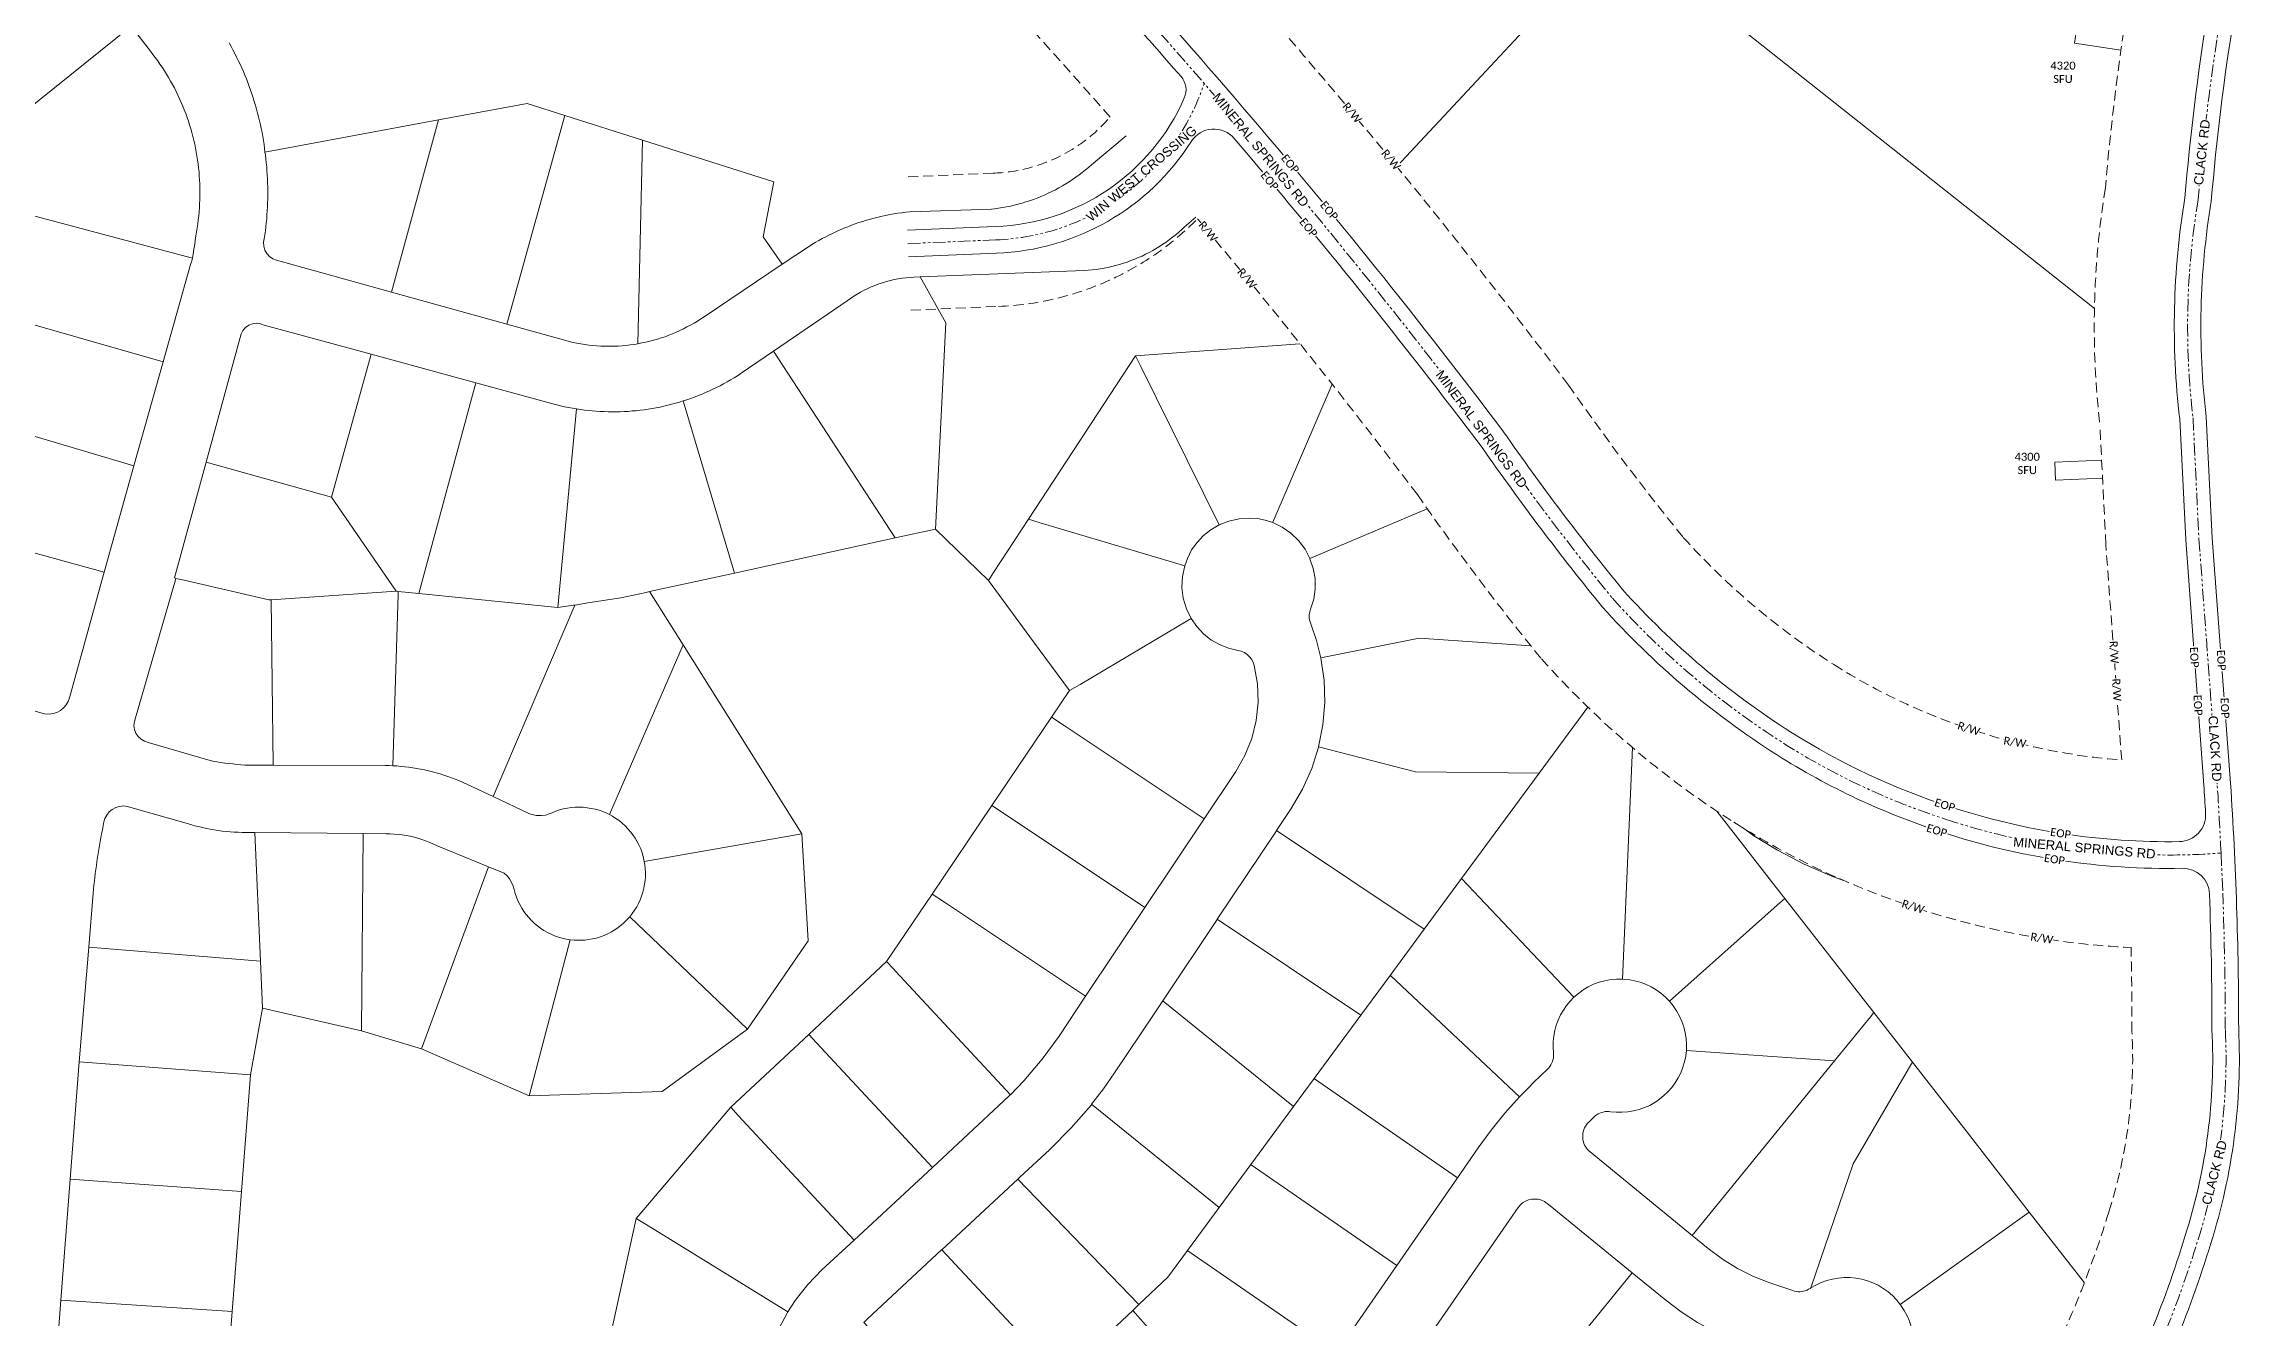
# Model space of a CAD drawing. Header units: inches. Extents: x 2378083 to 2398295, y 1463180 to 1483392.
# Drawn here: x 2387705 to 2389352, y 1470327 to 1471282 of the extents above; entities that cross this region are included whole.
import ezdxf

# ---------------------------------------------------------------- set-up
doc = ezdxf.new("R2010")
doc.units = ezdxf.units.IN
doc.header["$MEASUREMENT"] = 0
doc.linetypes.add('DASHED', pattern=[0.75, 0.5, -0.25])
doc.linetypes.add('PHANTOM2', pattern=[1.25, 0.625, -0.125, 0.125, -0.125, 0.125, -0.125])
for name, color, linetype in [('ADDRESS', 6, 'Continuous'), ('CENTER LINE', 6, 'PHANTOM2'), ('EOP', 6, 'Continuous'), ('LINE LABELS', 7, 'Continuous'), ('sc_greenville', 7, 'Continuous'), ('STREET NAMES', 250, 'Continuous')]:
    doc.layers.add(name, color=color, linetype=linetype)
doc.layers.add('DRIVEWAYS', color=250, linetype='Continuous', lineweight=20)
doc.layers.add('ROW', color=3, linetype='DASHED', lineweight=35)
doc.styles.add('Legend', font='calibri.ttf')
doc.styles.add('PROPOSED', font='calibri.ttf')
doc.styles.get("Standard").update_dxf_attribs({"font": 'arial.ttf'})

msp = doc.modelspace()

# ---------------------------------------------------------------- linework, layer by layer
at = {"layer": 'DRIVEWAYS', "color": 1}
for points in [[(2389261.9, 1471277.3), (2389227.1, 1471282.5), (2389229.1, 1471295.9), (2389263.9, 1471290.7)], [(2389248.1, 1470956.4), (2389212.9, 1470954.8), (2389212.3, 1470968.4), (2389247.5, 1470969.9)]]:
    msp.add_lwpolyline(points, dxfattribs=at)
at = {"layer": 'EOP', "color": 6, "lineweight": 0}
for points in [[(2385897.1, 1474707, -0.067058), (2386225, 1474648.4, -0.145006), (2386415.1, 1474526.6, -0.064003), (2386507.1, 1474359.3), (2386593.7, 1474139), (2386715.3, 1473803.8), (2386797.8, 1473585.5), (2386835.4, 1473491.7, 0.038953), (2386907.7, 1473358.1, 0.031471), (2386991, 1473242.1), (2387185.9, 1472994), (2387496.3, 1472585.9, -0.013349), (2387849, 1472105.1, 0.009221), (2388188, 1471656.3, 0.012553), (2388378.8, 1471451.6, -0.013085), (2388557.3, 1471257.5, -0.289836), (2388559.7, 1471241.6, -0.288618), (2388418, 1471145.1), (2388352.1, 1471142.3)], [(2388393.1, 1471465.6, -0.030886), (2388799.1, 1470991.1, 0.019223), (2388888.3, 1470872.9, 0.068341), (2389014.5, 1470766, 0.06316), (2389134.1, 1470710, 0.083594), (2389305.8, 1470683.9, 0.426674), (2389325.4, 1470705.1, 0.00189), (2389324.1, 1470726.2), (2389310.5, 1470910.3), (2389306, 1471000.8, -0.070715), (2389309.9, 1471166.6, -0.019905), (2389326.9, 1471305.1)], [(2388528.1, 1469407.9, 0.042735), (2388404.2, 1469422.6, 0.016772), (2388267.9, 1469420.5), (2388197.4, 1469418.3, -0.655444), (2388181.7, 1469451.4, -0.09341), (2388285.3, 1469532.8), (2388362.4, 1469570.2, -0.024764), (2388498.6, 1469627.4, -0.027804), (2388667.9, 1469684.2), (2388814.3, 1469728.1), (2388855.9, 1469742.8, 0.070282), (2388972.2, 1469806.7, 0.021053), (2389026.9, 1469855.8, 0.029395), (2389096.7, 1469935.8, 0.02708), (2389154.9, 1470019.6, 0.026157), (2389265.5, 1470228.7, 0.047508), (2389329.3, 1470382.5, 0.088808), (2389350.2, 1470543.4, 0.01635), (2389344.1, 1470727.6), (2389330.4, 1470911.5), (2389325.9, 1471002.5, -0.071377), (2389329.7, 1471164.1, -0.020068), (2389346.7, 1471302.2)], [(2388353, 1471122.3), (2388418.8, 1471125.1, 0.247173), (2388565, 1471209, -0.505153), (2388597.1, 1471211.2, -0.014745), (2388783, 1470979.3, 0.019234), (2388873.1, 1470859.9, 0.068538), (2389003.8, 1470749.1, 0.063144), (2389127.9, 1470690.9, 0.084415), (2389307.9, 1470663.9, -0.40913), (2389328.3, 1470644.7, -0.009094), (2389330.2, 1470542.9, -0.089122), (2389310.2, 1470388.5, -0.047689), (2389247.6, 1470237.6, -0.026202), (2389137.8, 1470030, -0.027049), (2389080.9, 1469948.1, -0.02934), (2389012.8, 1469870, -0.020853), (2388959.8, 1469822.4, -0.069912), (2388849, 1469761.6), (2388808.1, 1469747.1), (2388662.3, 1469703.4, 0.02772), (2388491.5, 1469646.1, 0.024718), (2388353.8, 1469588.2), (2388276.3, 1469550.7, 0.114741), (2388147, 1469440.1, -0.233285)]]:
    msp.add_lwpolyline(points, format="xyb", dxfattribs=at)
at = {"layer": 'ROW', "color": 3, "linetype": 'DASHED', "lineweight": 0, "ltscale": 15}
for points in [[(2384702.9, 1475030.2), (2384818.7, 1474914, 0.092436), (2385087.5, 1474744.3, 0.030019), (2385291.5, 1474672.6, 0.09677), (2385604.1, 1474635.7), (2385742.2, 1474643.3), (2385896.5, 1474646.9, -0.066831), (2386207.5, 1474591, -0.143807), (2386368.1, 1474489.2, -0.063081), (2386451.3, 1474337.3), (2386537.6, 1474117.8), (2386659, 1473783), (2386741.7, 1473564.3), (2386780.1, 1473468.4, 0.039119), (2386857.1, 1473325.9, 0.031256), (2386944.2, 1473204.6), (2387138.4, 1472957.3), (2387448.7, 1472549.3, -0.01337), (2387800.1, 1472070.4, 0.009261), (2388141.9, 1471617.8, 0.012625), (2388335.8, 1471409.8, -0.012462), (2388504, 1471227.2, -0.209885), (2388416.4, 1471185.1), (2388350.4, 1471182.2)], [(2388436.1, 1471507.5, -0.030952), (2388847.8, 1471026.2, 0.019182), (2388933.8, 1470912, 0.067679), (2389046.7, 1470816.6, 0.063219), (2389152.7, 1470767, 0.060718), (2389262.5, 1470745.1), (2389250.6, 1470906.6), (2389246.2, 1470995.8, -0.068927), (2389250.3, 1471174, -0.019441), (2389267.5, 1471313.8)], [(2388540.2, 1469466.6, 0.042875), (2388405.7, 1469482.6, 0.010387), (2388318.8, 1469482.4), (2388388.5, 1469516.1, -0.024907), (2388520, 1469571.3, -0.028065), (2388684.4, 1469626.5), (2388833, 1469671), (2388876.5, 1469686.5, 0.071248), (2389009.2, 1469759.5, 0.021593), (2389069.3, 1469813.3, 0.029545), (2389144.2, 1469899, 0.027167), (2389206.2, 1469988.5, 0.026028), (2389319.3, 1470202, 0.047007), (2389386.6, 1470364.7, 0.087986), (2389410.2, 1470544.8, 0.016251), (2389403.9, 1470731.8), (2389390.3, 1470915.2), (2389385.8, 1471007.6, -0.073607), (2389389.3, 1471156.7, -0.02059), (2389406, 1471293.4)], [(2388354.7, 1471082.3), (2388420.4, 1471085.2, 0.19128), (2388569.6, 1471150.9, -0.013275), (2388734.4, 1470944.1, 0.01926), (2388827.5, 1470820.9, 0.069071), (2388971.7, 1470698.4, 0.0631), (2389109.3, 1470633.9, 0.067825), (2389269.5, 1470604.5, -0.005761), (2389270.2, 1470541.4, -0.090219), (2389252.9, 1470406.3, -0.04828), (2389193.9, 1470264.4, -0.026344)]]:
    msp.add_lwpolyline(points, format="xyb", dxfattribs=at)
at = {"layer": 'ROW', "color": 6, "lineweight": 50}
msp.add_circle((2388188.9, 1473286.1), 10106.2, dxfattribs=at)
at = {"layer": 'sc_greenville', "lineweight": 0}
for points in [[(2389242.1, 1471083.6), (2388914.5, 1471343.4), (2388892.7, 1471360.6), (2388884.2, 1471367.4), (2388491.8, 1471678.5), (2388467.3, 1471697.5), (2388464.7, 1471712.1), (2388462.5, 1471727.4), (2388467.7, 1471733.4), (2388484.2, 1471745.9), (2388503.5, 1471762.5), (2388519, 1471776.1), (2388531, 1471792.4), (2388544, 1471812.1), (2388555, 1471831.4), (2388567.2, 1471855.4), (2388580.2, 1471871.5), (2388597.7, 1471881.5), (2388616.7, 1471889.4), (2388633.2, 1471904.1), (2388637, 1471917.6), (2388644.1, 1471911.3), (2389272, 1471348)], [(2388363, 1471583.5), (2388378.7, 1471592.1), (2388396.2, 1471607.4), (2388416.5, 1471621), (2388428.5, 1471635), (2388437, 1471656.9), (2388446.8, 1471674), (2388464.7, 1471686.6), (2388467.7, 1471695.1), (2388467.3, 1471697.5), (2388491.8, 1471678.5), (2388884.2, 1471367.4), (2388719, 1471190.1)], [(2388719, 1471190.1), (2388884.2, 1471367.4), (2388892.7, 1471360.6), (2388914.5, 1471343.4), (2389242.1, 1471083.6)], [(2387666.4, 1471212), (2387770, 1471295.3), (2387784.6, 1471276.6), (2387786.4, 1471274.2), (2387788.2, 1471271.8), (2387790, 1471269.4), (2387791.7, 1471266.9), (2387793.4, 1471264.5), (2387795, 1471261.9), (2387796.6, 1471259.4), (2387798.2, 1471256.8), (2387799.6, 1471254.2), (2387801.1, 1471251.6), (2387802.5, 1471249), (2387803.9, 1471246.3), (2387805.2, 1471243.6), (2387806.4, 1471240.9), (2387807.7, 1471238.1), (2387808.8, 1471235.4), (2387809.9, 1471232.6), (2387811, 1471229.8), (2387812, 1471226.9), (2387813, 1471224.1), (2387813.9, 1471221.3), (2387814.8, 1471218.4), (2387815.6, 1471215.5), (2387816.4, 1471212.6), (2387817.1, 1471209.7), (2387817.8, 1471206.8), (2387818.4, 1471203.8), (2387818.9, 1471200.9), (2387819.4, 1471197.9), (2387819.9, 1471194.9), (2387820.3, 1471192), (2387820.7, 1471189), (2387821, 1471186), (2387821.2, 1471183), (2387821.4, 1471180), (2387821.5, 1471177), (2387821.6, 1471174), (2387821.7, 1471171), (2387821.6, 1471168), (2387821.6, 1471165), (2387821.4, 1471162), (2387821.3, 1471159), (2387821, 1471156.1), (2387820.8, 1471153.1), (2387820.4, 1471150.1), (2387820, 1471147.1), (2387819.6, 1471144.1), (2387819.1, 1471141.2), (2387818.6, 1471138.2), (2387818.2, 1471134.7), (2387817.8, 1471131.8), (2387817.1, 1471128.2), (2387816.5, 1471124.4), (2387816.2, 1471121.5), (2387687.5, 1471155.7)], [(2388516.2, 1471213.2), (2388490.1, 1471191.4), (2388487.8, 1471189.4), (2388485.5, 1471187.5), (2388483.2, 1471185.6), (2388480.8, 1471183.8), (2388478.3, 1471182), (2388475.9, 1471180.3), (2388473.4, 1471178.7), (2388470.8, 1471177.1), (2388468.3, 1471175.5), (2388465.7, 1471174), (2388463, 1471172.6), (2388460.3, 1471171.3), (2388457.6, 1471170), (2388454.9, 1471168.7), (2388452.1, 1471167.5), (2388449.4, 1471166.4), (2388446.5, 1471165.4), (2388443.7, 1471164.4), (2388440.9, 1471163.5), (2388438, 1471162.6), (2388435.1, 1471161.8), (2388432.2, 1471161.1), (2388429.3, 1471160.4), (2388426.3, 1471159.8), (2388423.4, 1471159.3), (2388420.4, 1471158.8), (2388417.4, 1471158.4), (2388415.2, 1471158.2), (2388353.8, 1471156.2), (2388350.8, 1471155.9), (2388347.8, 1471155.5), (2388344.9, 1471155.1), (2388341.9, 1471154.6), (2388338.9, 1471154.1), (2388336, 1471153.5), (2388333.1, 1471152.9), (2388330.1, 1471152.2), (2388327.2, 1471151.5), (2388324.3, 1471150.7), (2388321.5, 1471149.9), (2388318.6, 1471149), (2388315.7, 1471148.1), (2388312.9, 1471147.1), (2388310.1, 1471146.1), (2388307.3, 1471145), (2388304.5, 1471143.9), (2388301.7, 1471142.7), (2388299, 1471141.5), (2388296.3, 1471140.2), (2388293.6, 1471138.9), (2388290.9, 1471137.5), (2388288.2, 1471136.1), (2388285.6, 1471134.7), (2388283, 1471133.2), (2388280.4, 1471131.6), (2388278.6, 1471130.5), (2388258.2, 1471116.8), (2388244, 1471137.5), (2388251.9, 1471178.5), (2388153.4, 1471209.8), (2388095.2, 1471228.3), (2388067, 1471237.3), (2388000.4, 1471225), (2387870.4, 1471200.8), (2387870.1, 1471203.7), (2387869.7, 1471206.7), (2387869.2, 1471209.6), (2387868.7, 1471212.6), (2387868.2, 1471215.5), (2387867.6, 1471218.5), (2387867, 1471221.4), (2387866.3, 1471224.3), (2387865.6, 1471227.3), (2387864.9, 1471230.2), (2387864.1, 1471233.1), (2387863.3, 1471235.9), (2387862.4, 1471238.8), (2387861.5, 1471241.7), (2387860.6, 1471244.5), (2387859.6, 1471247.4), (2387858.6, 1471250.2), (2387857.5, 1471253), (2387856.5, 1471255.8), (2387855.3, 1471258.6), (2387854.2, 1471261.3), (2387853, 1471264.1), (2387851.7, 1471266.8), (2387850.4, 1471269.5), (2387849.1, 1471272.2), (2387847.8, 1471274.9), (2387846.4, 1471277.6), (2387845, 1471280.2), (2387843.5, 1471282.8)], [(2388646.4, 1471057.2), (2388523, 1471048.2), (2388442.8, 1470925.6), (2388416.7, 1470885.6), (2388412.9, 1470879.8), (2388373.2, 1470918.3), (2388381, 1471073), (2388361.6, 1471107.3), (2388484.6, 1471112.2), (2388487.6, 1471112.4), (2388490.6, 1471112.6), (2388493.5, 1471113), (2388496.5, 1471113.4), (2388499.5, 1471113.9), (2388502.4, 1471114.5), (2388505.3, 1471115.2), (2388508.2, 1471115.9), (2388511.1, 1471116.7), (2388514, 1471117.6), (2388516.8, 1471118.5), (2388519.7, 1471119.6), (2388522.5, 1471120.6), (2388525.2, 1471121.8), (2388528, 1471123), (2388530.7, 1471124.3), (2388533.3, 1471125.7), (2388536, 1471127.1), (2388538.6, 1471128.6), (2388541.1, 1471130.2), (2388543.6, 1471131.8), (2388546.1, 1471133.5), (2388548.5, 1471135.3), (2388550.9, 1471137.1), (2388553.3, 1471139), (2388555.6, 1471140.9), (2388557.8, 1471142.9), (2388559.7, 1471144.7), (2388568.4, 1471152.2)], [(2388670.5, 1471026.9), (2388626.1, 1470923.5), (2388626, 1470923.2), (2388620.3, 1470925), (2388614.5, 1470926.1), (2388608.6, 1470926.5), (2388600.8, 1470926), (2388593.1, 1470924.3), (2388585.7, 1470921.4), (2388527.1, 1471040.1), (2388523, 1471048.2), (2388646.4, 1471057.2)], [(2388741.8, 1470933.5), (2388653.9, 1470896.3), (2388650.2, 1470903.3), (2388645.4, 1470909.7), (2388639.6, 1470915.2), (2388633.1, 1470919.7), (2388626, 1470923.2), (2388626.1, 1470923.5), (2388670.5, 1471026.9)], [(2387839.4, 1470247.8), (2387845.9, 1470331.6), (2387852.8, 1470421.5), (2387859.6, 1470508.9), (2387868.5, 1470558.9), (2387942.7, 1470542), (2387987.7, 1470528.6), (2388068.6, 1470493.3), (2388168.2, 1470496.4), (2388232.3, 1470543.3), (2388277.7, 1470609.4), (2388272.9, 1470689.7), (2388183.9, 1470831.4), (2388158.7, 1470871.4), (2388222.4, 1470885.3), (2388343, 1470911.7), (2388373.2, 1470918.3), (2388412.9, 1470879.8), (2388412.9, 1470879.8), (2388446.7, 1470833.8), (2388473.7, 1470797.1), (2388460.2, 1470777.2), (2388415.5, 1470710.9), (2388370.7, 1470644.6), (2388336.5, 1470593.9), (2388278.1, 1470539.3), (2388219.6, 1470484.7), (2388148.6, 1470401.3), (2388121.5, 1470277.1)], [(2388253.2, 1470313.9), (2388262.4, 1470331.4), (2388268, 1470339.8), (2388277.4, 1470351.8), (2388288, 1470362.7), (2388312.2, 1470385.1), (2388370.8, 1470439.6), (2388424.4, 1470489.4), (2388428.8, 1470493.7), (2388429.3, 1470494.1), (2388439.3, 1470504.4), (2388453.2, 1470520.7), (2388465.8, 1470538.1), (2388485.7, 1470567.9), (2388530.1, 1470634.4), (2388574.5, 1470700.9), (2388598.2, 1470736.4), (2388605.1, 1470748.4), (2388610.2, 1470761.3), (2388613.5, 1470774.7), (2388615, 1470788.5), (2388614.5, 1470802.3), (2388612.1, 1470816), (2388611.3, 1470818.4), (2388610.1, 1470820.6), (2388608.6, 1470822.5), (2388606.7, 1470824.2), (2388604.7, 1470825.6), (2388602.4, 1470826.6), (2388599.9, 1470827.2), (2388592.8, 1470828.9), (2388586, 1470831.6), (2388579.7, 1470835.2), (2388574, 1470839.8), (2388569, 1470845.1), (2388564.9, 1470851.1), (2388561.3, 1470858.5), (2388558.9, 1470866.4), (2388557.9, 1470874.5), (2388558.3, 1470882.7), (2388560, 1470890.8), (2388562, 1470896.3), (2388565.2, 1470902.6), (2388569.3, 1470908.3), (2388574.1, 1470913.4), (2388579.6, 1470917.8), (2388585.7, 1470921.4), (2388593.1, 1470924.3), (2388600.8, 1470926), (2388608.6, 1470926.5), (2388614.5, 1470926.1), (2388620.3, 1470925), (2388626, 1470923.2), (2388626, 1470923.2), (2388633.1, 1470919.7), (2388639.6, 1470915.2), (2388645.4, 1470909.7), (2388650.2, 1470903.3), (2388653.9, 1470896.3), (2388653.9, 1470896), (2388656.4, 1470888.7), (2388657.7, 1470881.1), (2388657.8, 1470873.3), (2388656.7, 1470865.7), (2388654.4, 1470858.3), (2388653.8, 1470856.1), (2388653.4, 1470853.9), (2388653.4, 1470851.7), (2388653.8, 1470849.4), (2388654.5, 1470847.3), (2388658.8, 1470834.7), (2388662.1, 1470821.8), (2388662.1, 1470821.4), (2388664.5, 1470804.9), (2388665, 1470788.1), (2388663.6, 1470771.4), (2388660.4, 1470755), (2388660.3, 1470754.6), (2388655.3, 1470738.6), (2388648.4, 1470723.2), (2388639.8, 1470708.6), (2388628.8, 1470692.2), (2388628.7, 1470691.9), (2388584.4, 1470625.7), (2388584.3, 1470625.4), (2388543.6, 1470564.4), (2388537.1, 1470554.7), (2388507.4, 1470510.4), (2388499.1, 1470498.4), (2388490.1, 1470486.9), (2388490, 1470486.6), (2388474.8, 1470469.2), (2388458.5, 1470452.8), (2388436.3, 1470432.2), (2388434.8, 1470430.9), (2388377.9, 1470377.9), (2388377.7, 1470377.7), (2388322.1, 1470326)], [(2388819.4, 1470830.8), (2388735.7, 1470836.5), (2388662.1, 1470821.8), (2388658.8, 1470834.7), (2388654.5, 1470847.3), (2388653.8, 1470849.4), (2388653.4, 1470851.7), (2388653.4, 1470853.9), (2388653.8, 1470856.1), (2388654.4, 1470858.3), (2388656.7, 1470865.7), (2388657.8, 1470873.3), (2388657.7, 1470881.1), (2388656.4, 1470888.7), (2388653.9, 1470896), (2388653.9, 1470896.3), (2388741.8, 1470933.5)], [(2388862.2, 1470784.7), (2388825.8, 1470735.2), (2388733, 1470736.3), (2388660.4, 1470755), (2388663.6, 1470771.4), (2388665, 1470788.1), (2388664.5, 1470804.9), (2388662.1, 1470821.4), (2388662.1, 1470821.8), (2388735.7, 1470836.5), (2388819.4, 1470830.8)], [(2388895.6, 1470754.4), (2388888.3, 1470580.8), (2388883.8, 1470580.8), (2388879.4, 1470580.4), (2388875.1, 1470579.6), (2388870.8, 1470578.4), (2388866.6, 1470576.9), (2388862.6, 1470574.9), (2388858.8, 1470572.7), (2388855.2, 1470570.1), (2388851.8, 1470567.2), (2388767.8, 1470655.9), (2388767.5, 1470656.2), (2388825.8, 1470735.2), (2388862.2, 1470784.7)], [(2388958.9, 1470706.7), (2389003.5, 1470649.5), (2389009.9, 1470641.3), (2389004.2, 1470636.2), (2388923.5, 1470564.2), (2388920.4, 1470567.3), (2388917, 1470570.2), (2388913.4, 1470572.8), (2388909.6, 1470575.1), (2388905.5, 1470577), (2388901.4, 1470578.5), (2388897.1, 1470579.6), (2388892.7, 1470580.4), (2388888.3, 1470580.8), (2388895.6, 1470754.4)], [(2389234.5, 1470353.1), (2389193.2, 1470406.1), (2389148.3, 1470463.7), (2389105.6, 1470518.6), (2389076.6, 1470555.7), (2389009.9, 1470641.3), (2389003.5, 1470649.5), (2388958.9, 1470706.7)], [(2389053.9, 1470654.8), (2389045.1, 1470657.9), (2389024.4, 1470666.9), (2389004.5, 1470677.4), (2388986.7, 1470688.3), (2388978.2, 1470694.4)], [(2388978.2, 1470694.4), (2388986.7, 1470688.3), (2389004.5, 1470677.4), (2389024.4, 1470666.9), (2389045.1, 1470657.9), (2389053.9, 1470654.8)], [(2388673.5, 1470300.2), (2388719, 1470366), (2388764.5, 1470431.8), (2388780.1, 1470454.3), (2388789.7, 1470467.5), (2388800, 1470480.2), (2388810.9, 1470492.4), (2388814.4, 1470496), (2388818, 1470499.6), (2388821.6, 1470503.2), (2388832, 1470513.2), (2388832.9, 1470514.2), (2388833.8, 1470515.3), (2388834.5, 1470516.4), (2388835.1, 1470517.6), (2388835.7, 1470518.9), (2388836.1, 1470520.2), (2388836.4, 1470521.5), (2388836.5, 1470522.9), (2388836.6, 1470524.2), (2388836.5, 1470525.6), (2388836.2, 1470529.8), (2388836.3, 1470533.9), (2388836.7, 1470538.1), (2388837.5, 1470542.2), (2388838.6, 1470546.2), (2388840.1, 1470550.1), (2388841.8, 1470553.9), (2388843.9, 1470557.5), (2388846.3, 1470560.9), (2388848.9, 1470564.2), (2388851.8, 1470567.2), (2388855.2, 1470570.1), (2388858.8, 1470572.7), (2388862.6, 1470574.9), (2388866.6, 1470576.9), (2388870.8, 1470578.4), (2388875.1, 1470579.6), (2388879.4, 1470580.4), (2388883.8, 1470580.8), (2388888.3, 1470580.8), (2388892.7, 1470580.4), (2388897.1, 1470579.6), (2388901.4, 1470578.5), (2388905.5, 1470577), (2388909.6, 1470575.1), (2388913.4, 1470572.8), (2388917, 1470570.2), (2388920.4, 1470567.3), (2388923.5, 1470564.2), (2388923.5, 1470564.2), (2388926.3, 1470560.7), (2388928.8, 1470557), (2388931, 1470553.1), (2388932.8, 1470549.1), (2388934.2, 1470544.9), (2388935.2, 1470540.6), (2388935.9, 1470536.2), (2388936.2, 1470531.7), (2388936.1, 1470527.3), (2388935.6, 1470523), (2388934.7, 1470518.8), (2388933.5, 1470514.7), (2388931.9, 1470510.6), (2388930, 1470506.8), (2388927.8, 1470503.1), (2388925.2, 1470499.6), (2388922.4, 1470496.4), (2388919.3, 1470493.4), (2388915.9, 1470490.7), (2388912.4, 1470488.2), (2388908.6, 1470486.1), (2388904.6, 1470484.4), (2388900.6, 1470483), (2388896.4, 1470481.9), (2388892.1, 1470481.2), (2388887.8, 1470480.9), (2388883.5, 1470480.9), (2388879.2, 1470481.3), (2388877.9, 1470481.5), (2388876.5, 1470481.5), (2388875.2, 1470481.4), (2388873.8, 1470481.1), (2388872.5, 1470480.8), (2388871.2, 1470480.3), (2388870, 1470479.7), (2388868.8, 1470479), (2388867.7, 1470478.2), (2388866.7, 1470477.3), (2388862.9, 1470473.6), (2388862, 1470472.7), (2388861.2, 1470471.6), (2388860.5, 1470470.5), (2388859.8, 1470469.3), (2388859.3, 1470468.1), (2388858.9, 1470466.8), (2388858.6, 1470465.5), (2388858.4, 1470464.2), (2388858.4, 1470462.9), (2388858.4, 1470461.5), (2388858.6, 1470460.2), (2388858.9, 1470458.9), (2388859.3, 1470457.6), (2388859.8, 1470456.4), (2388860.4, 1470455.2), (2388861.2, 1470454.1), (2388862, 1470453.1), (2388862.9, 1470452.1), (2388863.9, 1470451.2), (2388940.4, 1470388.5), (2388952.4, 1470378.7), (2388963.1, 1470370.8), (2388974.5, 1470363.8), (2388986.4, 1470357.9), (2388998.8, 1470353), (2389015.9, 1470347.2), (2389017.2, 1470346.8), (2389018.6, 1470346.6), (2389019.9, 1470346.4), (2389021.3, 1470346.4), (2389022.6, 1470346.5), (2389024, 1470346.8), (2389025.3, 1470347.1), (2389026.6, 1470347.6), (2389027.8, 1470348.2), (2389029, 1470348.9), (2389029.2, 1470349), (2389029.5, 1470349.2), (2389033.3, 1470351.4), (2389037.3, 1470353.3), (2389041.4, 1470354.8), (2389045.7, 1470355.9), (2389050, 1470356.6), (2389054.4, 1470357), (2389058.8, 1470357), (2389063.2, 1470356.6), (2389067.6, 1470355.8), (2389071.8, 1470354.6), (2389075.9, 1470353.1), (2389079.9, 1470351.2), (2389083.7, 1470348.9), (2389087.3, 1470346.4), (2389090.6, 1470343.5), (2389093.7, 1470340.3), (2389096.5, 1470336.9), (2389096.7, 1470336.6), (2389096.8, 1470336.4), (2389097, 1470336.1), (2389099.5, 1470332.4), (2389101.6, 1470328.4), (2389103.3, 1470324.3)], [(2388944.4, 1470323.4), (2388932.3, 1470331.3), (2388920.8, 1470340), (2388895.5, 1470360.6), (2388834, 1470410.7), (2388831.7, 1470412.6), (2388829.7, 1470414), (2388827.4, 1470415), (2388825, 1470415.7), (2388822.6, 1470415.9), (2388820.1, 1470415.8), (2388817.7, 1470415.3), (2388815.4, 1470414.3), (2388813.3, 1470413), (2388811.5, 1470411.4), (2388809.9, 1470409.5), (2388746, 1470317.1)], [(2389190, 1470256.1), (2389103.1, 1470289.2), (2389104.5, 1470293.5), (2389105.5, 1470297.8), (2389106.1, 1470302.3), (2389106.4, 1470306.7), (2389106.2, 1470311.2), (2389105.6, 1470315.6), (2389104.6, 1470320), (2389103.3, 1470324.3), (2389101.6, 1470328.4), (2389099.5, 1470332.4), (2389097, 1470336.1), (2389096.8, 1470336.4), (2389096.7, 1470336.6), (2389096.5, 1470336.9), (2389193.2, 1470406.1), (2389234.5, 1470353.1)]]:
    msp.add_lwpolyline(points, dxfattribs=at)
for points in [[(2387770, 1471295.3), (2387666.4, 1471212), (2387611.2, 1471283.3), (2387715.9, 1471364.6), (2387770, 1471295.3)], [(2388095.2, 1471228.3), (2388051.8, 1471071.9), (2387965.2, 1471096), (2388000.4, 1471225), (2388067, 1471237.3), (2388095.2, 1471228.3)], [(2387965.2, 1471096), (2387879, 1471119.9), (2387876.2, 1471121), (2387873.7, 1471122.7), (2387871.7, 1471124.9), (2387870.3, 1471127.5), (2387869.5, 1471130.4), (2387869.4, 1471133.4), (2387869.8, 1471136), (2387870.3, 1471138.9), (2387870.7, 1471141.9), (2387871.1, 1471144.9), (2387871.4, 1471147.8), (2387871.7, 1471150.8), (2387871.9, 1471153.8), (2387872.1, 1471156.8), (2387872.3, 1471159.8), (2387872.4, 1471162.8), (2387872.5, 1471165.8), (2387872.5, 1471168.8), (2387872.5, 1471171.8), (2387872.5, 1471174.8), (2387872.4, 1471177.8), (2387872.3, 1471180.8), (2387872.1, 1471183.8), (2387871.9, 1471186.8), (2387871.7, 1471189.8), (2387871.4, 1471192.8), (2387871.1, 1471195.8), (2387870.7, 1471198.7), (2387870.4, 1471200.8), (2388000.4, 1471225), (2387965.2, 1471096)], [(2388153.4, 1471209.8), (2388149.9, 1471057.2), (2388147.1, 1471056.7), (2388144.2, 1471056.3), (2388141.2, 1471056), (2388138.2, 1471055.7), (2388135.2, 1471055.5), (2388132.2, 1471055.4), (2388129.2, 1471055.3), (2388125.2, 1471055.4), (2388122.2, 1471055.5), (2388119.2, 1471055.6), (2388116.2, 1471055.9), (2388113.2, 1471056.2), (2388110.3, 1471056.6), (2388107.3, 1471057.1), (2388104.3, 1471057.6), (2388101.4, 1471058.2), (2388098.5, 1471058.9), (2388095.9, 1471059.6), (2388051.8, 1471071.9), (2388095.2, 1471228.3), (2388153.4, 1471209.8)], [(2388258.2, 1471116.8), (2388199.7, 1471077.5), (2388197.2, 1471075.8), (2388194.7, 1471074.2), (2388192.1, 1471072.7), (2388189.5, 1471071.2), (2388186.8, 1471069.8), (2388184.2, 1471068.4), (2388181.5, 1471067.1), (2388178.7, 1471065.9), (2388176, 1471064.7), (2388173.2, 1471063.6), (2388170.4, 1471062.5), (2388167.5, 1471061.6), (2388164.7, 1471060.7), (2388161.8, 1471059.8), (2388158.9, 1471059.1), (2388156, 1471058.4), (2388153, 1471057.8), (2388149.9, 1471057.2), (2388153.4, 1471209.8), (2388251.9, 1471178.5), (2388244, 1471137.5), (2388258.2, 1471116.8)], [(2387816.2, 1471121.5), (2387815.6, 1471119.5), (2387814.6, 1471116.7), (2387794.1, 1471043.6), (2387666.4, 1471080.2), (2387687.5, 1471155.7), (2387816.2, 1471121.5)], [(2388373.2, 1470918.3), (2388343, 1470911.7), (2388251.7, 1471051.7), (2388306.9, 1471089.5), (2388309.3, 1471091.2), (2388311.8, 1471092.9), (2388314.4, 1471094.5), (2388317, 1471096), (2388319.6, 1471097.4), (2388322.3, 1471098.7), (2388325, 1471099.9), (2388327.8, 1471101), (2388330.6, 1471102.1), (2388333.5, 1471103), (2388336.4, 1471103.9), (2388339.3, 1471104.7), (2388342.2, 1471105.3), (2388345.1, 1471105.9), (2388348.1, 1471106.3), (2388351.1, 1471106.7), (2388354.1, 1471107), (2388356.9, 1471107.1), (2388361.6, 1471107.3), (2388381, 1471073), (2388373.2, 1470918.3)], [(2387794.1, 1471043.6), (2387772.2, 1470965.7), (2387645, 1471003.5), (2387666.4, 1471080.2), (2387794.1, 1471043.6)], [(2387950, 1471049.3), (2387920.2, 1470942.2), (2387826.2, 1470968.4), (2387852.5, 1471064.6), (2387853.9, 1471067.2), (2387855.9, 1471069.5), (2387858.3, 1471071.2), (2387861.1, 1471072.2), (2387864.1, 1471072.6), (2387867.1, 1471072.2), (2387869.8, 1471071.2), (2387950, 1471049.3)], [(2388343, 1470911.7), (2388222.4, 1470885.3), (2388184, 1471014.3), (2388186.8, 1471015.2), (2388189.7, 1471016.2), (2388192.5, 1471017.2), (2388195.3, 1471018.3), (2388198.1, 1471019.4), (2388200.8, 1471020.6), (2388203.6, 1471021.8), (2388206.3, 1471023.1), (2388209, 1471024.4), (2388211.6, 1471025.7), (2388214.3, 1471027.1), (2388216.9, 1471028.6), (2388219.5, 1471030.1), (2388222.1, 1471031.6), (2388224.6, 1471033.2), (2388226.7, 1471034.6), (2388251.7, 1471051.7), (2388343, 1470911.7)], [(2388028.5, 1471027.9), (2387985.8, 1470869.9), (2387970.3, 1470871.4), (2387968.7, 1470871.6), (2387920.2, 1470942.2), (2387950, 1471049.3), (2388028.5, 1471027.9)], [(2388585.7, 1470921.4), (2388579.6, 1470917.8), (2388574.1, 1470913.4), (2388569.3, 1470908.3), (2388565.2, 1470902.6), (2388562, 1470896.3), (2388560, 1470890.8), (2388451.6, 1470922.9), (2388442.8, 1470925.6), (2388523, 1471048.2), (2388527.1, 1471040.1), (2388585.7, 1470921.4)], [(2388103.9, 1471008.4), (2388089.9, 1470859.4), (2387985.8, 1470869.9), (2388028.5, 1471027.9), (2388083.4, 1471012.9), (2388086.3, 1471012.1), (2388089.2, 1471011.4), (2388092.1, 1471010.7), (2388095.1, 1471010), (2388098, 1471009.4), (2388101, 1471008.9), (2388103.9, 1471008.4)], [(2387772.2, 1470965.7), (2387749.8, 1470885.9), (2387655.1, 1470912), (2387648, 1470914), (2387631, 1470948.6), (2387630.2, 1470950.3), (2387645, 1471003.5), (2387772.2, 1470965.7)], [(2388222.4, 1470885.3), (2388158.7, 1470871.4), (2388156.3, 1470870.8), (2388137.2, 1470866.7), (2388112.6, 1470862.9), (2388102.7, 1470861.3), (2388101.7, 1470861.2), (2388089.9, 1470859.4), (2388103.9, 1471008.4), (2388106.9, 1471007.9), (2388109.9, 1471007.5), (2388112.8, 1471007.2), (2388115.8, 1471006.9), (2388118.8, 1471006.6), (2388121.8, 1471006.4), (2388124.8, 1471006.3), (2388127.8, 1471006.2), (2388130.8, 1471006.2), (2388133.8, 1471006.2), (2388136.8, 1471006.2), (2388139.8, 1471006.4), (2388142.8, 1471006.5), (2388145.8, 1471006.8), (2388148.8, 1471007), (2388151.8, 1471007.4), (2388154.7, 1471007.7), (2388157.7, 1471008.2), (2388160.7, 1471008.6), (2388163.6, 1471009.2), (2388166.6, 1471009.7), (2388169.5, 1471010.4), (2388172.4, 1471011.1), (2388175.3, 1471011.8), (2388178.2, 1471012.6), (2388181.1, 1471013.4), (2388184, 1471014.3), (2388222.4, 1470885.3)], [(2387920.2, 1470942.2), (2387968.7, 1470871.6), (2387875.1, 1470865.3), (2387874.2, 1470865.3), (2387873.3, 1470865.3), (2387809.8, 1470879.9), (2387803.7, 1470881.3), (2387802.6, 1470881.6), (2387826.2, 1470968.4), (2387920.2, 1470942.2)], [(2388560, 1470890.8), (2388558.3, 1470882.7), (2388557.9, 1470874.5), (2388558.9, 1470866.4), (2388561.3, 1470858.5), (2388564.9, 1470851.1), (2388481.5, 1470801.8), (2388473.7, 1470797.1), (2388446.7, 1470833.8), (2388412.9, 1470879.8), (2388416.7, 1470885.6), (2388442.8, 1470925.6), (2388451.6, 1470922.9), (2388560, 1470890.8)], [(2387749.8, 1470885.9), (2387749.3, 1470884.2), (2387723.9, 1470791.8), (2387722.8, 1470789), (2387721.3, 1470786.4), (2387719.4, 1470784.1), (2387717, 1470782.2), (2387714.4, 1470780.8), (2387711.5, 1470779.9), (2387708.6, 1470779.5), (2387705.1, 1470779.7), (2387616.5, 1470804.9), (2387648, 1470914), (2387655.1, 1470912), (2387749.8, 1470885.9)], [(2387875.1, 1470865.3), (2387876.5, 1470741.2), (2387855.2, 1470741.3), (2387852.2, 1470741.5), (2387849.2, 1470741.8), (2387846.2, 1470742.1), (2387843.2, 1470742.4), (2387840.2, 1470742.8), (2387837.3, 1470743.2), (2387834.3, 1470743.7), (2387831.4, 1470744.2), (2387829.3, 1470744.6), (2387782.9, 1470758.1), (2387780.1, 1470759.1), (2387777.5, 1470760.6), (2387775.3, 1470762.7), (2387773.7, 1470765.2), (2387772.6, 1470768), (2387772.2, 1470771), (2387772.5, 1470773.9), (2387773.3, 1470776.6), (2387803.4, 1470880.1), (2387803.7, 1470881.3), (2387809.8, 1470879.9), (2387873.3, 1470865.3), (2387874.2, 1470865.3), (2387875.1, 1470865.3)], [(2387970.3, 1470871.4), (2387970.3, 1470869.4), (2387966.4, 1470740.8), (2387963.3, 1470740.9), (2387960.5, 1470741), (2387876.5, 1470741.2), (2387875.1, 1470865.3), (2387968.7, 1470871.6), (2387970.3, 1470871.4)], [(2387985.8, 1470869.9), (2388089.9, 1470859.4), (2388101.7, 1470861.2), (2388102.7, 1470861.3), (2388041.6, 1470717.6), (2388018.6, 1470728.5), (2388015.8, 1470729.6), (2388013, 1470730.7), (2388010.2, 1470731.8), (2388007.4, 1470732.8), (2388004.6, 1470733.7), (2388001.7, 1470734.6), (2387998.8, 1470735.4), (2387995.9, 1470736.2), (2387993, 1470736.9), (2387990.1, 1470737.6), (2387987.1, 1470738.2), (2387984.2, 1470738.7), (2387981.2, 1470739.2), (2387978.3, 1470739.7), (2387975.3, 1470740), (2387972.3, 1470740.3), (2387969.3, 1470740.6), (2387966.4, 1470740.8), (2387970.3, 1470869.4), (2387970.3, 1470871.4), (2387985.8, 1470869.9)], [(2388183.9, 1470831.4), (2388128.6, 1470704.2), (2388126.5, 1470705.2), (2388123.7, 1470706.4), (2388120.9, 1470707.4), (2388118, 1470708.2), (2388115.1, 1470708.8), (2388112.1, 1470709.3), (2388109.1, 1470709.6), (2388106.1, 1470709.7), (2388103.1, 1470709.6), (2388100.1, 1470709.4), (2388097.2, 1470709), (2388094.2, 1470708.4), (2388091.3, 1470707.6), (2388088.5, 1470706.6), (2388085.7, 1470705.5), (2388083.6, 1470704.6), (2388080.7, 1470703.8), (2388077.8, 1470703.4), (2388073.8, 1470703.5), (2388070.8, 1470704.1), (2388068.8, 1470704.8), (2388041.6, 1470717.6), (2388102.7, 1470861.3), (2388112.6, 1470862.9), (2388137.2, 1470866.7), (2388156.3, 1470870.8), (2388158.7, 1470871.4), (2388183.9, 1470831.4)], [(2388574.5, 1470700.9), (2388469.7, 1470770.9), (2388460.2, 1470777.2), (2388473.7, 1470797.1), (2388481.5, 1470801.8), (2388564.9, 1470851.1), (2388569, 1470845.1), (2388574, 1470839.8), (2388579.7, 1470835.2), (2388586, 1470831.6), (2388592.8, 1470828.9), (2388599.9, 1470827.2), (2388602.4, 1470826.6), (2388604.7, 1470825.6), (2388606.7, 1470824.2), (2388608.6, 1470822.5), (2388610.1, 1470820.6), (2388611.3, 1470818.4), (2388612.1, 1470816), (2388614.5, 1470802.3), (2388615, 1470788.5), (2388613.5, 1470774.7), (2388610.2, 1470761.3), (2388605.1, 1470748.4), (2388598.2, 1470736.4), (2388574.5, 1470700.9)], [(2388272.9, 1470689.7), (2388154.8, 1470669), (2388154, 1470672.7), (2388153.1, 1470675.5), (2388152.1, 1470678.4), (2388150.9, 1470681.1), (2388149.5, 1470683.8), (2388148, 1470686.4), (2388146.3, 1470688.9), (2388144.5, 1470691.2), (2388142.5, 1470693.5), (2388140.4, 1470695.7), (2388138.2, 1470697.7), (2388135.9, 1470699.6), (2388133.5, 1470701.3), (2388130.9, 1470702.9), (2388128.6, 1470704.2), (2388183.9, 1470831.4), (2388272.9, 1470689.7)], [(2388574.5, 1470700.9), (2388530.1, 1470634.4), (2388424.8, 1470704.7), (2388415.5, 1470710.9), (2388460.2, 1470777.2), (2388469.7, 1470770.9), (2388574.5, 1470700.9)], [(2388825.8, 1470735.2), (2388767.5, 1470656.2), (2388739.6, 1470618.2), (2388628.8, 1470692.2), (2388639.8, 1470708.6), (2388648.4, 1470723.2), (2388655.3, 1470738.6), (2388660.3, 1470754.6), (2388660.4, 1470755), (2388733, 1470736.3), (2388825.8, 1470735.2)], [(2387862.9, 1470690.7), (2387867, 1470594.3), (2387738.4, 1470604.7), (2387741.5, 1470645.2), (2387741.8, 1470648.2), (2387742.2, 1470651.2), (2387742.5, 1470654.2), (2387742.8, 1470657.2), (2387743.2, 1470660.1), (2387743.6, 1470663.1), (2387744, 1470666.1), (2387744.4, 1470669.1), (2387744.9, 1470672), (2387745.3, 1470675), (2387745.8, 1470677.9), (2387746.3, 1470680.9), (2387746.8, 1470683.9), (2387747.4, 1470686.8), (2387747.9, 1470689.8), (2387748.5, 1470692.7), (2387749.1, 1470695.6), (2387749.7, 1470698.6), (2387750.4, 1470701.1), (2387751.8, 1470703.8), (2387753.6, 1470706.1), (2387755.9, 1470708), (2387758.6, 1470709.4), (2387761.4, 1470710.3), (2387764.4, 1470710.6), (2387767.4, 1470710.3), (2387769.9, 1470709.5), (2387814.8, 1470696.7), (2387817.7, 1470695.8), (2387820.6, 1470695.1), (2387823.5, 1470694.4), (2387826.5, 1470693.7), (2387829.4, 1470693.1), (2387832.4, 1470692.6), (2387835.3, 1470692.2), (2387838.3, 1470691.8), (2387841.3, 1470691.5), (2387844.3, 1470691.2), (2387847.3, 1470691), (2387850.3, 1470690.9), (2387853.3, 1470690.8), (2387862.9, 1470690.7)], [(2388530.1, 1470634.4), (2388485.7, 1470567.9), (2388379.8, 1470638.5), (2388370.7, 1470644.6), (2388415.5, 1470710.9), (2388424.8, 1470704.7), (2388530.1, 1470634.4)], [(2387944, 1470690), (2387942.7, 1470542), (2387868.5, 1470558.9), (2387867, 1470594.3), (2387862.9, 1470690.7), (2387944, 1470690)], [(2388038.1, 1470665), (2387987.7, 1470528.6), (2387942.7, 1470542), (2387944, 1470690), (2387961.4, 1470689.8), (2387964.4, 1470689.8), (2387967.4, 1470689.6), (2387970.4, 1470689.3), (2387973.4, 1470688.9), (2387976.3, 1470688.5), (2387979.3, 1470687.9), (2387982.2, 1470687.2), (2387985.1, 1470686.4), (2387987.9, 1470685.5), (2387990.8, 1470684.6), (2387993.6, 1470683.5), (2387996.3, 1470682.3), (2387999.1, 1470681.1), (2388038.1, 1470665)], [(2388232.3, 1470543.3), (2388143.9, 1470627.6), (2388145.8, 1470630), (2388147.5, 1470632.4), (2388149.1, 1470635), (2388150.5, 1470637.6), (2388151.7, 1470640.3), (2388152.8, 1470643.1), (2388153.7, 1470646), (2388154.5, 1470648.9), (2388155, 1470651.9), (2388155.4, 1470654.8), (2388155.6, 1470657.8), (2388155.6, 1470660.8), (2388155.5, 1470663.8), (2388155.2, 1470666.8), (2388154.8, 1470669), (2388272.9, 1470689.7), (2388277.7, 1470609.4), (2388232.3, 1470543.3)], [(2388739.6, 1470618.2), (2388714.1, 1470583.6), (2388692.1, 1470553.8), (2388584.4, 1470625.7), (2388628.7, 1470691.9), (2388628.8, 1470692.2), (2388739.6, 1470618.2)], [(2388099.2, 1470610.3), (2388068.6, 1470493.3), (2387987.7, 1470528.6), (2388038.1, 1470665), (2388049.7, 1470660.3), (2388051.9, 1470658.2), (2388053.7, 1470655.9), (2388055.3, 1470653.3), (2388056.5, 1470650.6), (2388057.2, 1470648), (2388058, 1470645.1), (2388059, 1470642.2), (2388060.1, 1470639.5), (2388061.4, 1470636.8), (2388062.9, 1470634.1), (2388064.5, 1470631.6), (2388066.3, 1470629.2), (2388068.2, 1470626.9), (2388070.2, 1470624.7), (2388072.4, 1470622.6), (2388074.7, 1470620.7), (2388077.1, 1470618.9), (2388079.6, 1470617.2), (2388082.2, 1470615.7), (2388084.9, 1470614.4), (2388087.6, 1470613.2), (2388090.5, 1470612.2), (2388093.3, 1470611.4), (2388096.3, 1470610.7), (2388099.2, 1470610.3)], [(2388851.8, 1470567.2), (2388848.9, 1470564.2), (2388846.3, 1470560.9), (2388843.9, 1470557.5), (2388841.8, 1470553.9), (2388840.1, 1470550.1), (2388838.6, 1470546.2), (2388837.5, 1470542.2), (2388836.7, 1470538.1), (2388836.3, 1470533.9), (2388836.2, 1470529.8), (2388836.5, 1470525.6), (2388836.6, 1470524.2), (2388836.5, 1470522.9), (2388836.4, 1470521.5), (2388836.1, 1470520.2), (2388835.7, 1470518.9), (2388835.1, 1470517.6), (2388834.5, 1470516.4), (2388833.8, 1470515.3), (2388832.9, 1470514.2), (2388832, 1470513.2), (2388821.6, 1470503.2), (2388818, 1470499.6), (2388814.4, 1470496), (2388810.9, 1470492.4), (2388714.3, 1470583.4), (2388714.1, 1470583.6), (2388739.6, 1470618.2), (2388767.5, 1470656.2), (2388767.8, 1470655.9), (2388851.8, 1470567.2)], [(2388485.7, 1470567.9), (2388465.8, 1470538.1), (2388453.2, 1470520.7), (2388439.3, 1470504.4), (2388429.3, 1470494.1), (2388343.2, 1470586.8), (2388341.6, 1470588.4), (2388336.5, 1470593.9), (2388370.7, 1470644.6), (2388379.8, 1470638.5), (2388485.7, 1470567.9)], [(2389076.6, 1470555.7), (2389074.1, 1470552.6), (2389047.1, 1470519.4), (2388936.1, 1470527.3), (2388936.2, 1470531.7), (2388935.9, 1470536.2), (2388935.2, 1470540.6), (2388934.2, 1470544.9), (2388932.8, 1470549.1), (2388931, 1470553.1), (2388928.8, 1470557), (2388926.3, 1470560.7), (2388923.5, 1470564.2), (2389004.2, 1470636.2), (2389009.9, 1470641.3), (2389076.6, 1470555.7)], [(2388232.3, 1470543.3), (2388168.2, 1470496.4), (2388068.6, 1470493.3), (2388099.2, 1470610.3), (2388102.2, 1470610), (2388107.2, 1470609.9), (2388110.2, 1470610), (2388113.2, 1470610.4), (2388116.1, 1470610.9), (2388119, 1470611.6), (2388121.9, 1470612.5), (2388124.7, 1470613.6), (2388127.5, 1470614.8), (2388130.1, 1470616.2), (2388132.7, 1470617.7), (2388135.2, 1470619.4), (2388137.5, 1470621.3), (2388139.8, 1470623.3), (2388141.9, 1470625.4), (2388143.9, 1470627.6), (2388232.3, 1470543.3)], [(2388692.1, 1470553.8), (2388657, 1470506.2), (2388641.6, 1470485.3), (2388543.8, 1470564.2), (2388543.6, 1470564.4), (2388584.3, 1470625.4), (2388584.4, 1470625.7), (2388692.1, 1470553.8)], [(2387867, 1470594.3), (2387868.5, 1470558.9), (2387859.6, 1470508.9), (2387731, 1470518.8), (2387738.4, 1470604.7), (2387867, 1470594.3)], [(2388429.3, 1470494.1), (2388428.8, 1470493.7), (2388424.4, 1470489.4), (2388370.8, 1470439.6), (2388284, 1470532.9), (2388278.1, 1470539.3), (2388336.5, 1470593.9), (2388341.6, 1470588.4), (2388343.2, 1470586.8), (2388429.3, 1470494.1)], [(2388810.9, 1470492.4), (2388800, 1470480.2), (2388789.7, 1470467.5), (2388780.1, 1470454.3), (2388764.5, 1470431.8), (2388657.3, 1470506), (2388657, 1470506.2), (2388692.1, 1470553.8), (2388714.1, 1470583.6), (2388714.3, 1470583.4), (2388810.9, 1470492.4)], [(2388641.6, 1470485.3), (2388609.6, 1470441.7), (2388585.9, 1470409.6), (2388490.1, 1470486.9), (2388499.1, 1470498.4), (2388507.4, 1470510.4), (2388537.1, 1470554.7), (2388543.6, 1470564.4), (2388543.8, 1470564.2), (2388641.6, 1470485.3)], [(2389105.6, 1470518.6), (2389104.3, 1470516.4), (2389061.2, 1470442.3), (2389029.5, 1470349.2), (2389029.2, 1470349), (2389029, 1470348.9), (2389027.8, 1470348.2), (2389026.6, 1470347.6), (2389025.3, 1470347.1), (2389024, 1470346.8), (2389022.6, 1470346.5), (2389021.3, 1470346.4), (2389019.9, 1470346.4), (2389018.6, 1470346.6), (2389017.2, 1470346.8), (2389015.9, 1470347.2), (2388998.8, 1470353), (2388986.4, 1470357.9), (2388974.5, 1470363.8), (2388963.1, 1470370.8), (2388952.4, 1470378.7), (2388940.4, 1470388.5), (2389047.1, 1470519.4), (2389074.1, 1470552.6), (2389076.6, 1470555.7), (2389105.6, 1470518.6)], [(2388370.8, 1470439.6), (2388312.2, 1470385.1), (2388225.3, 1470478.6), (2388219.6, 1470484.7), (2388278.1, 1470539.3), (2388284, 1470532.9), (2388370.8, 1470439.6)], [(2389047.1, 1470519.4), (2388940.4, 1470388.5), (2388863.9, 1470451.2), (2388862.9, 1470452.1), (2388862, 1470453.1), (2388861.2, 1470454.1), (2388860.4, 1470455.2), (2388859.8, 1470456.4), (2388859.3, 1470457.6), (2388858.9, 1470458.9), (2388858.6, 1470460.2), (2388858.4, 1470461.5), (2388858.4, 1470462.9), (2388858.4, 1470464.2), (2388858.6, 1470465.5), (2388858.9, 1470466.8), (2388859.3, 1470468.1), (2388859.8, 1470469.3), (2388860.5, 1470470.5), (2388861.2, 1470471.6), (2388862, 1470472.7), (2388862.9, 1470473.6), (2388866.7, 1470477.3), (2388867.7, 1470478.2), (2388868.8, 1470479), (2388870, 1470479.7), (2388871.2, 1470480.3), (2388872.5, 1470480.8), (2388873.8, 1470481.1), (2388875.2, 1470481.4), (2388876.5, 1470481.5), (2388877.9, 1470481.5), (2388879.2, 1470481.3), (2388883.5, 1470480.9), (2388887.8, 1470480.9), (2388892.1, 1470481.2), (2388896.4, 1470481.9), (2388900.6, 1470483), (2388904.6, 1470484.4), (2388908.6, 1470486.1), (2388912.4, 1470488.2), (2388915.9, 1470490.7), (2388919.3, 1470493.4), (2388922.4, 1470496.4), (2388925.2, 1470499.6), (2388927.8, 1470503.1), (2388930, 1470506.8), (2388931.9, 1470510.6), (2388933.5, 1470514.7), (2388934.7, 1470518.8), (2388935.6, 1470523), (2388936.1, 1470527.3), (2389047.1, 1470519.4)], [(2387859.6, 1470508.9), (2387852.8, 1470421.5), (2387724.3, 1470430.7), (2387731, 1470518.8), (2387859.6, 1470508.9)], [(2388764.5, 1470431.8), (2388719, 1470366), (2388609.8, 1470441.6), (2388609.6, 1470441.7), (2388641.6, 1470485.3), (2388657, 1470506.2), (2388657.3, 1470506), (2388764.5, 1470431.8)], [(2389193.2, 1470406.1), (2389096.5, 1470336.9), (2389093.7, 1470340.3), (2389090.6, 1470343.5), (2389087.3, 1470346.4), (2389083.7, 1470348.9), (2389079.9, 1470351.2), (2389075.9, 1470353.1), (2389071.8, 1470354.6), (2389067.6, 1470355.8), (2389063.2, 1470356.6), (2389058.8, 1470357), (2389054.4, 1470357), (2389050, 1470356.6), (2389045.7, 1470355.9), (2389041.4, 1470354.8), (2389037.3, 1470353.3), (2389033.3, 1470351.4), (2389029.5, 1470349.2), (2389061.2, 1470442.3), (2389104.3, 1470516.4), (2389105.6, 1470518.6), (2389148.3, 1470463.7), (2389193.2, 1470406.1)], [(2388312.2, 1470385.1), (2388288, 1470362.7), (2388277.4, 1470351.8), (2388268, 1470339.8), (2388262.4, 1470331.4), (2388156.2, 1470396.7), (2388148.6, 1470401.3), (2388219.6, 1470484.7), (2388225.3, 1470478.6), (2388312.2, 1470385.1)], [(2388585.9, 1470409.6), (2388562.1, 1470377.3), (2388547.3, 1470357.2), (2388525.7, 1470336.8), (2388434.8, 1470430.9), (2388436.3, 1470432.2), (2388458.5, 1470452.8), (2388474.8, 1470469.2), (2388490, 1470486.6), (2388490.1, 1470486.9), (2388585.9, 1470409.6)], [(2388719, 1470366), (2388673.5, 1470300.2), (2388562.3, 1470377.1), (2388562.1, 1470377.3), (2388585.9, 1470409.6), (2388609.6, 1470441.7), (2388609.8, 1470441.6), (2388719, 1470366)], [(2387852.8, 1470421.5), (2387845.9, 1470331.6), (2387717.3, 1470340), (2387724.3, 1470430.7), (2387852.8, 1470421.5)], [(2388525.7, 1470336.8), (2388521.2, 1470332.3), (2388467.4, 1470281.7), (2388377.9, 1470377.9), (2388434.8, 1470430.9), (2388525.7, 1470336.8)], [(2388895.5, 1470360.6), (2388819, 1470266.6), (2388746, 1470317.1), (2388809.9, 1470409.5), (2388811.5, 1470411.4), (2388813.3, 1470413), (2388815.4, 1470414.3), (2388817.7, 1470415.3), (2388820.1, 1470415.8), (2388822.6, 1470415.9), (2388825, 1470415.7), (2388827.4, 1470415), (2388829.7, 1470414), (2388831.7, 1470412.6), (2388834, 1470410.7), (2388895.5, 1470360.6)], [(2388262.4, 1470331.4), (2388253.2, 1470313.9), (2388246.3, 1470295.4), (2388242, 1470276.1), (2388240.8, 1470266.3), (2388130.4, 1470276.3), (2388121.5, 1470277.1), (2388148.6, 1470401.3), (2388156.2, 1470396.7), (2388262.4, 1470331.4)], [(2388467.4, 1470281.7), (2388463, 1470277.4), (2388409.3, 1470226.8), (2388319.4, 1470323.4), (2388321.3, 1470325.2), (2388322.1, 1470326), (2388377.7, 1470377.7), (2388377.9, 1470377.9), (2388467.4, 1470281.7)], [(2388673.5, 1470300.2), (2388659.4, 1470279.8), (2388646, 1470262.1), (2388631.3, 1470245.5), (2388615.3, 1470230.1), (2388613.1, 1470228.2), (2388521.2, 1470332.3), (2388525.7, 1470336.8), (2388547.3, 1470357.2), (2388562.1, 1470377.3), (2388562.3, 1470377.1), (2388673.5, 1470300.2)], [(2388957, 1470316.5), (2388897.4, 1470198.3), (2388854.7, 1470241.9), (2388819, 1470266.6), (2388895.5, 1470360.6), (2388920.8, 1470340), (2388932.3, 1470331.3), (2388944.4, 1470323.4), (2388957, 1470316.5)], [(2387845.9, 1470331.6), (2387839.4, 1470247.8), (2387711, 1470256.8), (2387717.3, 1470340), (2387845.9, 1470331.6)], [(2388613.1, 1470228.2), (2388553.2, 1470175.3), (2388463, 1470277.4), (2388467.4, 1470281.7), (2388521.2, 1470332.3), (2388613.1, 1470228.2)]]:
    msp.add_lwpolyline(points, close=True, dxfattribs=at)

# ---------------------------------------------------------------- texts
at = {"layer": 'ADDRESS', "color": 4, "lineweight": 50, "char_height": 6, "width": 9.954, "attachment_point": 7, "style": 'PROPOSED'}
for s, insert in [('\\pxqc;4320\\PSFU', (2389213.5, 1471252.7)), ('\\pxqc;4300\\PSFU', (2389186.7, 1470959.4))]:
    msp.add_mtext(s, dxfattribs=dict(at, insert=insert))

# ---------------------------------------------------------------- next in the draw order: texts
at = {"layer": 'LINE LABELS', "char_height": 6, "width": 15.519, "attachment_point": 5, "style": 'Legend', "bg_fill": 3, "box_fill_scale": 1.1, "bg_fill_color": 256, "bg_fill_transparency": 0}
for s, insert, rotation in [('\\pxqc;R/W', (2388685.4, 1471230.3), 309.4864), ('\\pxqc;R/W', (2388714.5, 1471195.1), 309.4864), ('EOP', (2388623.7, 1471179.4), 309.4864), ('\\pxqc;R/W', (2388577.4, 1471141.3), 309.4864), ('EOP', (2388652.8, 1471144.3), 309.4864), ('\\pxqc;R/W', (2388606.5, 1471106.1), 309.4864), ('\\pxqc;R/W', (2389256.6, 1470825.9), 273), ('EOP', (2389317, 1470822.1), 273), ('EOP', (2389337.2, 1470819.9), 273), ('\\pxqc;R/W', (2389258.6, 1470797.7), 273), ('EOP', (2389319.7, 1470786.2), 273), ('EOP', (2389339.9, 1470784), 273), ('\\pxqc;R/W', (2389147.8, 1470768.5), 342.5857), ('\\pxqc;R/W', (2389182.4, 1470758.3), 350.9583), ('EOP', (2389123.9, 1470692.2), 342.5857), ('EOP', (2389216.7, 1470690.1), 350.9583), ('EOP', (2389212.1, 1470670.6), 350.9583), ('\\pxqc;R/W', (2389106, 1470635), 342.5857), ('\\pxqc;R/W', (2389202.6, 1470611.3), 350.9583)]:
    msp.add_mtext(s, dxfattribs=dict(at, insert=insert, rotation=rotation))

# ---------------------------------------------------------------- next in the draw order: linework, layer by layer
at = {"layer": 'CENTER LINE', "color": 7, "linetype": 'PHANTOM2', "lineweight": 0, "ltscale": 15}
msp.add_lwpolyline([(2388352.5, 1471132.3), (2388418.4, 1471135.1, 0.313919), (2388574.6, 1471252.5)], format="xyb", dxfattribs=at)

# ---------------------------------------------------------------- next in the draw order: texts
at = {"layer": 'LINE LABELS', "char_height": 6, "width": 15.519, "attachment_point": 5, "style": 'Legend', "bg_fill": 3, "box_fill_scale": 1.1, "bg_fill_color": 256, "bg_fill_transparency": 0}
for insert, rotation in [((2388639.1, 1471192.1), 309.4864), ((2388668.3, 1471157), 309.4864), ((2389129.9, 1470711.3), 342.5857)]:
    msp.add_mtext('EOP', dxfattribs=dict(at, insert=insert, rotation=rotation))

# ---------------------------------------------------------------- next in the draw order: linework, layer by layer
at = {"layer": 'CENTER LINE', "color": 7, "linetype": 'PHANTOM2', "lineweight": 0, "ltscale": 15}
for points in [[(2385897.2, 1474716.7, -0.067094), (2386227.9, 1474657.7, -0.14517), (2386422.8, 1474532.7, -0.064136), (2386516.2, 1474362.8), (2386602.8, 1474142.5), (2386724.4, 1473807.2), (2386807, 1473588.8), (2386844.4, 1473495.5, 0.038924), (2386915.9, 1473363.4, 0.031508), (2386998.6, 1473248.2), (2387193.6, 1472999.9), (2387504, 1472591.8, -0.013346), (2387857, 1472110.7, 0.009214), (2388195.5, 1471662.5, 0.012541), (2388385.8, 1471458.4, -0.014608), (2388584.8, 1471240.6), (2388604.7, 1471217.7, -0.014754), (2388791, 1470985.2, 0.019229), (2388880.7, 1470866.4, 0.068441), (2389009.2, 1470757.5, 0.063152), (2389131, 1470700.5, 0.098296), (2389337, 1470675.3)], [(2389336.8, 1471303.6, 0.019986), (2389319.8, 1471165.4, 0.071041), (2389316, 1471001.6), (2389320.4, 1470910.9), (2389334.1, 1470726.9, -0.004606), (2389337, 1470675.2), (2389338.3, 1470645, -0.009072), (2389340.2, 1470543.2, -0.088962), (2389319.8, 1470385.5, -0.047597), (2389256.6, 1470233.2, -0.026179), (2389146.4, 1470024.8, -0.027065), (2389088.8, 1469941.9, -0.029368), (2389019.9, 1469862.9, -0.020954), (2388966, 1469814.5, -0.0701), (2388852.4, 1469752.2), (2388811.2, 1469737.6), (2388665.1, 1469693.8, 0.027762), (2388495.1, 1469636.8, 0.024741), (2388358.1, 1469579.2), (2388280.8, 1469541.7, 0.13737), (2388136.9, 1469407)]]:
    msp.add_lwpolyline(points, format="xyb", dxfattribs=at)

# ---------------------------------------------------------------- next in the draw order: texts
at = {"layer": 'STREET NAMES', "color": 7, "char_height": 7, "attachment_point": 7, "bg_fill": 3, "box_fill_scale": 1, "bg_fill_color": 256, "bg_fill_transparency": 0}
for s, insert, rotation in [('MINERAL SPRINGS RD', (2388580.2, 1471241.6), 309.4488), ('WIN WEST CROSSING', (2388489.9, 1471148.2), 40.2542), ('CLACK RD', (2389323.5, 1471175.8), 83.7424), ('MINERAL SPRINGS RD', (2388747.7, 1471033.9), 306.7165), ('CLACK RD', (2389327.4, 1470778.1), 273.4941), ('MINERAL SPRINGS RD', (2389180.9, 1470680.2), 355.0397), ('CLACK RD', (2389329.2, 1470410.9), 75.2986)]:
    msp.add_mtext(s, dxfattribs=dict(at, insert=insert, rotation=rotation))

doc.saveas('drawing.dxf')
